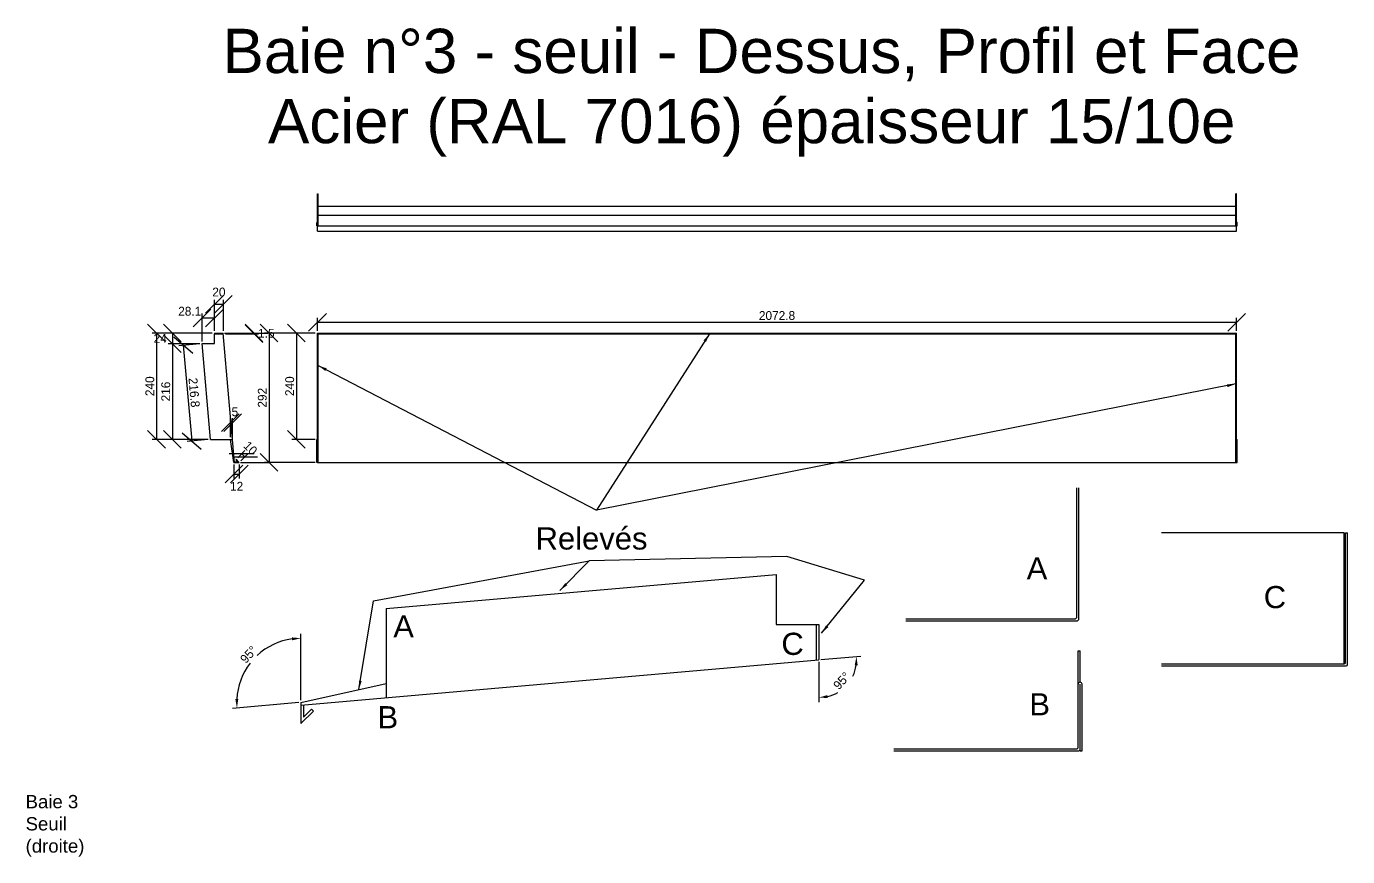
# Model space of a CAD drawing. Header units: millimetres. Extents: x -676 to 20580, y -6551 to 2520.
# Drawn here: x 2270 to 5250, y 646 to 2520 of the extents above; entities that cross this region are included whole.
import ezdxf

# ---------------------------------------------------------------- set-up
doc = ezdxf.new("R2010")
doc.units = ezdxf.units.MM
doc.layers.get('0').update_dxf_attribs({"lineweight": 25, "true_color": 0xffffff})
doc.layers.get('Defpoints').update_dxf_attribs({"true_color": 0xffffff})
doc.layers.add('0 ... Seuil ... Rectangle', color=5, linetype='Continuous', lineweight=25, true_color=0x0000ff)
doc.layers.add('0 ... Seuil ... Rectangle ... Cotes Angles', color=4, linetype='Continuous', lineweight=25, true_color=0x00ffff)
doc.styles.add('QCADDimTextStyle', font='txt')
doc.styles.add('textstyle23', font='')
doc.styles.add('textstyle25', font='')
doc.styles.add('textstyle26', font='')
doc.styles.add('textstyle27', font='')
doc.styles.add('textstyle28', font='')
doc.styles.add('textstyle29', font='')
doc.styles.add('textstyle30', font='')
doc.styles.add('textstyle31', font='')
doc.styles.add('textstyle32', font='')
doc.styles.add('textstyle33', font='')
doc.styles.get('textstyle23').set_extended_font_data('Liberation Sans')
doc.styles.get('textstyle25').set_extended_font_data('Liberation Sans')
doc.styles.get('textstyle26').set_extended_font_data('Liberation Sans')
doc.styles.get('textstyle27').set_extended_font_data('Liberation Sans')
doc.styles.get('textstyle28').set_extended_font_data('Liberation Sans')
doc.styles.get('textstyle29').set_extended_font_data('Liberation Sans')
doc.styles.get('textstyle30').set_extended_font_data('Liberation Sans')
doc.styles.get('textstyle31').set_extended_font_data('Liberation Sans')
doc.styles.get('textstyle32').set_extended_font_data('Liberation Sans')
doc.styles.get('textstyle33').set_extended_font_data('Liberation Sans')
doc.dimstyles.new('QCADDimStyle', dxfattribs={"dimtxt": 20, "dimasz": 20, "dimexe": 10, "dimexo": 5, "dimgap": 5, "dimtad": 1, "dimtoh": 1, "dimdec": 4, "dimzin": 0, "dimdsep": 46, "dimtxsty": 'QCADDimTextStyle', "dimcen": 0.09, "dimadec": 0, "dimazin": 0, "dimtfac": 1, "dimtdec": 4, "dimtofl": 0, "dimtmove": 0, "dimatfit": 3, "dimfxl": 1, "dimtolj": 1, "dimtzin": 0, "dimarcsym": 0})

# ---------------------------------------------------------------- blocks, each defined once
blk = doc.blocks.new('*D77')
at = {"layer": '0 ... Seuil ... Rectangle ... Cotes Angles', "color": 0, "lineweight": -2}
for p, q in [((2888.9, 999.3), (2888.9, 1149.1)), ((2884, 993.9), (2734.7, 980.8))]:
    blk.add_line(p, q, dxfattribs=at)
for start, end in [(97.9211, 132.8517), (142.1483, 177.0789)]:
    blk.add_arc((2888.9, 994.3), 144.8, start, end, dxfattribs=at)
at = {"layer": '0 ... Seuil ... Rectangle ... Cotes Angles', "color": 0}
for points in [[(2869.2, 1134.4), (2868.8, 1141), (2888.9, 1139.1)], [(2741, 1001.6), (2747.7, 1001.7), (2744.7, 981.7)]]:
    blk.add_solid(points, dxfattribs=at)
at = {"layer": 'Defpoints', "color": 0}
for p in [(2812.9, 1117.5), (2888.9, 994.3), (2888.9, 994.3), (3080.9, 1011.1), (2888.9, 946.3)]:
    blk.add_point(p, dxfattribs=at)
at = {"layer": '0 ... Seuil ... Rectangle ... Cotes Angles', "color": 0, "insert": (2771.1, 1102.2), "char_height": 20, "attachment_point": 5, "rotation": 47.5, "style": 'QCADDimTextStyle'}
blk.add_mtext('\\A1;95%%d', dxfattribs=at)
blk = doc.blocks.new('*D78')
at = {"layer": '0 ... Seuil ... Rectangle ... Cotes Angles', "color": 0, "lineweight": -2}
for p, q in [((4056.9, 1085.5), (4056.9, 995.1)), ((4061.9, 1090.9), (4151.9, 1098.8))]:
    blk.add_line(p, q, dxfattribs=at)
for start, end in [(334.5352, 351.5408), (283.4592, 300.4648)]:
    blk.add_arc((4056.9, 1090.5), 85.3, start, end, dxfattribs=at)
at = {"layer": '0 ... Seuil ... Rectangle ... Cotes Angles', "color": 0}
for points in [[(4144.7, 1077.8), (4138, 1078), (4141.9, 1097.9)], [(4076.4, 1010.8), (4077.2, 1004.2), (4056.9, 1005.1)]]:
    blk.add_solid(points, dxfattribs=at)
at = {"layer": 'Defpoints', "color": 0}
for p in [(4056.9, 1170.5), (4056, 1090.4), (4056.9, 1091.4), (4101.7, 1017.8), (2894.9, 988.8)]:
    blk.add_point(p, dxfattribs=at)
at = {"layer": '0 ... Seuil ... Rectangle ... Cotes Angles', "color": 0, "insert": (4108.8, 1042.9), "char_height": 20, "attachment_point": 5, "rotation": 47.5, "style": 'QCADDimTextStyle'}
blk.add_mtext('\\A1;95%%d', dxfattribs=at)
blk = doc.blocks.new('*D79')
at = {"layer": '0 ... Seuil ... Rectangle ... Cotes Angles', "color": 0, "lineweight": -2}
for p, q in [((2946.4, 1872.3), (2906.4, 1832.3)), ((2926.4, 1832.9), (2926.4, 1862.3)), ((2926.4, 1852.3), (4999.2, 1852.3)), ((4979.2, 1832.3), (5019.2, 1872.3)), ((4999.2, 1832.9), (4999.2, 1862.3))]:
    blk.add_line(p, q, dxfattribs=at)
at = {"layer": 'Defpoints', "color": 0}
for p in [(4999.2, 1852.3), (2926.4, 1827.9), (4999.2, 1827.9)]:
    blk.add_point(p, dxfattribs=at)
at = {"layer": '0 ... Seuil ... Rectangle ... Cotes Angles', "color": 0, "insert": (3962.8, 1867.3), "char_height": 20, "attachment_point": 5, "style": 'QCADDimTextStyle'}
blk.add_mtext('\\A1;2072.8', dxfattribs=at)
blk = doc.blocks.new('*D80')
at = {"layer": '0 ... Seuil ... Rectangle ... Cotes Angles', "color": 0, "lineweight": -2}
for p, q in [((2898.7, 1807.9), (2858.7, 1847.9)), ((2921.4, 1827.9), (2868.7, 1827.9)), ((2878.7, 1827.9), (2878.7, 1587.9)), ((2858.7, 1607.9), (2898.7, 1567.9)), ((2921.4, 1587.9), (2868.7, 1587.9))]:
    blk.add_line(p, q, dxfattribs=at)
at = {"layer": 'Defpoints', "color": 0}
for p in [(2926.4, 1827.9), (2878.7, 1587.9), (2926.4, 1587.9)]:
    blk.add_point(p, dxfattribs=at)
at = {"layer": '0 ... Seuil ... Rectangle ... Cotes Angles', "color": 0, "insert": (2863.7, 1707.9), "char_height": 20, "attachment_point": 5, "rotation": 90, "style": 'QCADDimTextStyle'}
blk.add_mtext('\\A1;240', dxfattribs=at)
blk = doc.blocks.new('*D81')
at = {"layer": '0 ... Seuil ... Rectangle ... Cotes Angles', "color": 0, "lineweight": -2}
for p, q in [((2837, 1807.9), (2797, 1847.9)), ((2921.4, 1827.9), (2807, 1827.9)), ((2817, 1827.9), (2817, 1535.9)), ((2797, 1555.9), (2837, 1515.9)), ((2921.4, 1535.9), (2807, 1535.9))]:
    blk.add_line(p, q, dxfattribs=at)
at = {"layer": 'Defpoints', "color": 0}
for p in [(2926.4, 1827.9), (2817, 1535.9), (2926.4, 1535.9)]:
    blk.add_point(p, dxfattribs=at)
at = {"layer": '0 ... Seuil ... Rectangle ... Cotes Angles', "color": 0, "insert": (2802, 1681.9), "char_height": 20, "attachment_point": 5, "rotation": 90, "style": 'QCADDimTextStyle'}
blk.add_mtext('\\A1;292', dxfattribs=at)
blk = doc.blocks.new('*D82')
at = {"layer": '0 ... Seuil ... Rectangle ... Cotes Angles', "color": 0, "lineweight": -2}
for p, q in [((2714, 1912.8), (2674, 1872.8)), ((2694, 1872.8), (2734, 1912.8)), ((2694, 1832.9), (2694, 1902.8)), ((2694, 1892.8), (2714, 1892.8)), ((2714, 1832.9), (2714, 1902.8))]:
    blk.add_line(p, q, dxfattribs=at)
at = {"layer": 'Defpoints', "color": 0}
for p in [(2714, 1892.8), (2694, 1827.9), (2714, 1827.9)]:
    blk.add_point(p, dxfattribs=at)
at = {"layer": '0 ... Seuil ... Rectangle ... Cotes Angles', "color": 0, "insert": (2704, 1920.3), "char_height": 20, "attachment_point": 5, "style": 'QCADDimTextStyle'}
blk.add_mtext('\\A1;20', dxfattribs=at)
blk = doc.blocks.new('*D83')
at = {"layer": '0 ... Seuil ... Rectangle ... Cotes Angles', "color": 0, "lineweight": -2}
for p, q in [((2709.9, 1605.8), (2749.9, 1645.8)), ((2755, 1645.8), (2715, 1605.8)), ((2729.9, 1592.9), (2729.9, 1635.8)), ((2735, 1592.9), (2735, 1635.8))]:
    blk.add_line(p, q, dxfattribs=at)
at = {"layer": 'Defpoints', "color": 0}
for p in [(2735, 1625.8), (2729.9, 1587.9), (2735, 1587.9)]:
    blk.add_point(p, dxfattribs=at)
at = {"layer": '0 ... Seuil ... Rectangle ... Cotes Angles', "color": 0, "insert": (2740, 1650), "char_height": 20, "attachment_point": 5, "style": 'QCADDimTextStyle'}
blk.add_mtext('\\A1;5', dxfattribs=at)
blk = doc.blocks.new('*D84')
at = {"layer": '0 ... Seuil ... Rectangle ... Cotes Angles', "color": 0, "lineweight": -2}
for p, q in [((2758, 1529.7), (2718, 1489.7)), ((2730, 1489.7), (2770, 1529.7)), ((2738, 1530.9), (2738, 1499.7)), ((2750, 1530.9), (2750, 1499.7)), ((2738, 1509.7), (2750, 1509.7))]:
    blk.add_line(p, q, dxfattribs=at)
at = {"layer": 'Defpoints', "color": 0}
for p in [(2738, 1535.9), (2750, 1535.9), (2750, 1509.7)]:
    blk.add_point(p, dxfattribs=at)
at = {"layer": '0 ... Seuil ... Rectangle ... Cotes Angles', "color": 0, "insert": (2744, 1482), "char_height": 20, "attachment_point": 5, "style": 'QCADDimTextStyle'}
blk.add_mtext('\\A1;12', dxfattribs=at)
blk = doc.blocks.new('*D85')
at = {"layer": '0 ... Seuil ... Rectangle ... Cotes Angles', "color": 0, "lineweight": -2}
for p, q in [((2783.8, 1555.6), (2727.2, 1555.6)), ((2746.5, 1546.5), (2762.6, 1562.6)), ((2753.5, 1539.5), (2769.6, 1555.6)), ((2762.6, 1548.5), (2755.5, 1555.6)), ((2734.3, 1548.5), (2790.8, 1548.5))]:
    blk.add_line(p, q, dxfattribs=at)
at = {"layer": 'Defpoints', "color": 0}
for p in [(2755.5, 1555.6), (2742.9, 1543), (2750, 1535.9)]:
    blk.add_point(p, dxfattribs=at)
at = {"layer": '0 ... Seuil ... Rectangle ... Cotes Angles', "color": 0, "insert": (2775, 1568.1), "char_height": 20, "attachment_point": 5, "rotation": 315, "style": 'QCADDimTextStyle'}
blk.add_mtext('\\A1;10', dxfattribs=at)
blk = doc.blocks.new('*D86')
at = {"layer": '0 ... Seuil ... Rectangle ... Cotes Angles', "color": 0, "lineweight": -2}
for p, q in [((2619.2, 1807.9), (2579.2, 1847.9)), ((2579.2, 1823.9), (2619.2, 1783.9)), ((2689, 1827.9), (2589.2, 1827.9)), ((2599.2, 1827.9), (2599.2, 1803.9)), ((2660.9, 1803.9), (2589.2, 1803.9))]:
    blk.add_line(p, q, dxfattribs=at)
at = {"layer": 'Defpoints', "color": 0}
for p in [(2694, 1827.9), (2599.2, 1803.9), (2665.9, 1803.9)]:
    blk.add_point(p, dxfattribs=at)
at = {"layer": '0 ... Seuil ... Rectangle ... Cotes Angles', "color": 0, "insert": (2571.7, 1815.9), "char_height": 20, "attachment_point": 5, "style": 'QCADDimTextStyle'}
blk.add_mtext('\\A1;24', dxfattribs=at)
blk = doc.blocks.new('*D87')
at = {"layer": '0 ... Seuil ... Rectangle ... Cotes Angles', "color": 0, "lineweight": -2}
for p, q in [((2685.9, 1882), (2645.9, 1842)), ((2674, 1842), (2714, 1882)), ((2665.9, 1808.9), (2665.9, 1872)), ((2665.9, 1862), (2694, 1862)), ((2694, 1832.9), (2694, 1872))]:
    blk.add_line(p, q, dxfattribs=at)
at = {"layer": 'Defpoints', "color": 0}
for p in [(2694, 1862), (2694, 1827.9), (2665.9, 1803.9)]:
    blk.add_point(p, dxfattribs=at)
at = {"layer": '0 ... Seuil ... Rectangle ... Cotes Angles', "color": 0, "insert": (2638.2, 1877), "char_height": 20, "attachment_point": 5, "style": 'QCADDimTextStyle'}
blk.add_mtext('\\A1;28.1', dxfattribs=at)
blk = doc.blocks.new('*D88')
at = {"layer": '0 ... Seuil ... Rectangle ... Cotes Angles', "color": 0, "lineweight": -2}
for p, q in [((2619.2, 1783.9), (2579.2, 1823.9)), ((2660.9, 1803.9), (2589.2, 1803.9)), ((2599.2, 1803.9), (2599.2, 1587.9)), ((2579.2, 1607.9), (2619.2, 1567.9)), ((2679.8, 1587.9), (2589.2, 1587.9))]:
    blk.add_line(p, q, dxfattribs=at)
at = {"layer": 'Defpoints', "color": 0}
for p in [(2665.9, 1803.9), (2599.2, 1587.9), (2684.8, 1587.9)]:
    blk.add_point(p, dxfattribs=at)
at = {"layer": '0 ... Seuil ... Rectangle ... Cotes Angles', "color": 0, "insert": (2584.2, 1695.9), "char_height": 20, "attachment_point": 5, "rotation": 90, "style": 'QCADDimTextStyle'}
blk.add_mtext('\\A1;216', dxfattribs=at)
blk = doc.blocks.new('*D89')
at = {"layer": '0 ... Seuil ... Rectangle ... Cotes Angles', "color": 0, "lineweight": -2}
for p, q in [((2583.3, 1807.9), (2543.3, 1847.9)), ((2689, 1827.9), (2553.3, 1827.9)), ((2563.3, 1827.9), (2563.3, 1587.9)), ((2543.3, 1607.9), (2583.3, 1567.9)), ((2679.8, 1587.9), (2553.3, 1587.9))]:
    blk.add_line(p, q, dxfattribs=at)
at = {"layer": 'Defpoints', "color": 0}
for p in [(2694, 1827.9), (2563.3, 1587.9), (2684.8, 1587.9)]:
    blk.add_point(p, dxfattribs=at)
at = {"layer": '0 ... Seuil ... Rectangle ... Cotes Angles', "color": 0, "insert": (2548.3, 1707.9), "char_height": 20, "attachment_point": 5, "rotation": 90, "style": 'QCADDimTextStyle'}
blk.add_mtext('\\A1;240', dxfattribs=at)
blk = doc.blocks.new('*D90')
at = {"layer": '0 ... Seuil ... Rectangle ... Cotes Angles', "color": 0, "lineweight": -2}
for p, q in [((2645.4, 1782.1), (2602, 1818.4)), ((2660.9, 1803.5), (2613.7, 1799.4)), ((2623.7, 1800.3), (2642.6, 1584.3)), ((2620.9, 1602.4), (2664.3, 1566.1)), ((2679.8, 1587.5), (2632.6, 1583.4))]:
    blk.add_line(p, q, dxfattribs=at)
at = {"layer": 'Defpoints', "color": 0}
for p in [(2665.9, 1803.9), (2642.6, 1584.3), (2684.8, 1587.9)]:
    blk.add_point(p, dxfattribs=at)
at = {"layer": '0 ... Seuil ... Rectangle ... Cotes Angles', "color": 0, "insert": (2648.1, 1693.6), "char_height": 20, "attachment_point": 5, "rotation": 275, "style": 'QCADDimTextStyle'}
blk.add_mtext('\\A1;216.8', dxfattribs=at)
blk = doc.blocks.new('*D91')
at = {"layer": '0 ... Seuil ... Rectangle ... Cotes Angles', "color": 0, "lineweight": -2}
for p, q in [((2763.4, 1847.9), (2803.4, 1807.9)), ((2719, 1827.9), (2793.4, 1827.9)), ((2719, 1826.4), (2793.4, 1826.4)), ((2803.4, 1806.4), (2763.4, 1846.4))]:
    blk.add_line(p, q, dxfattribs=at)
at = {"layer": 'Defpoints', "color": 0}
for p in [(2714, 1827.9), (2714, 1826.4), (2783.4, 1826.4)]:
    blk.add_point(p, dxfattribs=at)
at = {"layer": '0 ... Seuil ... Rectangle ... Cotes Angles', "color": 0, "insert": (2810.9, 1827.2), "char_height": 20, "attachment_point": 5, "style": 'QCADDimTextStyle'}
blk.add_mtext('\\A1;1.5', dxfattribs=at)

msp = doc.modelspace()

# ---------------------------------------------------------------- linework, layer by layer
at = {"layer": '0 ... Seuil ... Rectangle'}
for p, q in [((2926.38, 2071.16), (2926.38, 2142.29)), ((2926.38, 2142.29), (2927.88, 2142.29)), ((2927.88, 2070.16), (2927.88, 2142.29)), ((4997.68, 2070.16), (4997.68, 2142.29)), ((4999.18, 2142.29), (4997.68, 2142.29)), ((4999.18, 2071.16), (4999.18, 2142.29)), ((2927.88, 2114.2), (4997.68, 2114.2)), ((2927.88, 2094.2), (4997.68, 2094.2)), ((2924.88, 2070.16), (2924.88, 2076.87)), ((2926.38, 2070.16), (2924.88, 2070.16)), ((2925.88, 2077.87), (2926.38, 2077.87)), ((2926.38, 2077.87), (2926.88, 2077.87)), ((2926.38, 2058.16), (2926.38, 2071.16)), ((2926.38, 2058.16), (4999.18, 2058.16)), ((2927.38, 2070.16), (4998.18, 2070.16)), ((2927.88, 2070.16), (2927.88, 2076.87)), ((4997.68, 2070.16), (4997.68, 2076.87)), ((4998.68, 2077.87), (4999.18, 2077.87)), ((4999.68, 2077.87), (4999.18, 2077.87)), ((4999.18, 2058.16), (4999.18, 2071.16)), ((4999.18, 2070.16), (5000.68, 2070.16)), ((5000.68, 2070.16), (5000.68, 2076.87)), ((2693.96, 1827.94), (2713.96, 1827.94)), ((2693.96, 1827.94), (2693.96, 1826.44)), ((2693.96, 1826.44), (2713.96, 1826.44)), ((2693.96, 1803.94), (2693.96, 1826.44)), ((2739.51, 1535.94), (2713.96, 1827.94)), ((2926.38, 1827.94), (4999.18, 1827.94)), ((2926.38, 1535.94), (2926.38, 1827.94)), ((2926.38, 1826.44), (4999.18, 1826.44)), ((2927.88, 1535.94), (2927.88, 1826.44)), ((4997.68, 1535.94), (4997.68, 1826.44)), ((4999.18, 1535.94), (4999.18, 1827.94)), ((2665.87, 1803.94), (2693.96, 1803.94)), ((2684.77, 1587.94), (2665.87, 1803.94)), ((2684.77, 1587.94), (2734.96, 1587.94)), ((2738, 1535.94), (2729.94, 1587.94)), ((2924.88, 1535.94), (2924.88, 1587.94)), ((2924.88, 1587.94), (2927.88, 1587.94)), ((2924.88, 1587.94), (2925.58, 1587.94)), ((4997.68, 1587.94), (5000.68, 1587.94)), ((5000.68, 1535.94), (5000.68, 1587.94)), ((2738, 1535.94), (2750, 1535.94)), ((2739.38, 1537.44), (2746.38, 1537.44)), ((2742.93, 1543.01), (2741.87, 1541.95)), ((2741.87, 1541.95), (2746.38, 1537.44)), ((2742.93, 1543.01), (2750, 1535.94)), ((2926.38, 1535.94), (2924.88, 1535.94)), ((2926.38, 1535.94), (4999.18, 1535.94)), ((4999.18, 1535.94), (5000.68, 1535.94)), ((4638.66, 1186.22), (4638.66, 1478.72)), ((4643.16, 1181.72), (4643.16, 1478.72)), ((5242.14, 1377.06), (4829.64, 1377.06)), ((5242.14, 1081.56), (5242.14, 1377.06)), ((5245.14, 1084.56), (5245.14, 1377.06)), ((5245.14, 1377.06), (5249.64, 1377.06)), ((5249.64, 1080.06), (5249.64, 1377.06)), ((3080.94, 1205.84), (3960.94, 1282.83)), ((3960.94, 1282.83), (3960.94, 1170.47)), ((3080.94, 1205.84), (3080.94, 1005.08)), ((3960.94, 1170.47), (4056.94, 1170.47)), ((4050.94, 1170.47), (4050.94, 1089.94)), ((4056.94, 1170.47), (4056.94, 1091.38)), ((4253.16, 1183.22), (4635.66, 1183.22)), ((4253.16, 1178.72), (4640.16, 1178.72)), ((4641.82, 1035.33), (4641.82, 1110.75)), ((4641.82, 1110.75), (4646.32, 1110.75)), ((4646.32, 1039.83), (4646.32, 1110.75)), ((2888.94, 988.28), (4056.03, 1090.39)), ((4829.64, 1081.56), (5242.14, 1081.56)), ((4829.64, 1077.06), (5246.64, 1077.06)), ((2888.94, 994.3), (3080.94, 1037.2)), ((4641.82, 892.83), (4641.82, 1035.33)), ((4646.32, 885.33), (4646.32, 1035.33)), ((4650.82, 885.33), (4650.82, 1035.33)), ((2888.94, 994.3), (2888.94, 946.3)), ((2894.94, 988.8), (2894.94, 960.79)), ((2917.22, 974.59), (2888.94, 946.3)), ((2912.98, 978.83), (2894.94, 960.79)), ((2912.98, 978.83), (2917.22, 974.59)), ((4226.32, 889.83), (4638.82, 889.83)), ((4226.32, 885.33), (4643.32, 885.33)), ((4646.32, 885.33), (4650.82, 885.33))]:
    msp.add_line(p, q, dxfattribs=at)
for centre, radius, start, end in [((2925.88, 2076.87), 1, 90, 180), ((2927.38, 2071.16), 1, 180, 270), ((2926.88, 2076.87), 1, 0, 90), ((4998.68, 2076.87), 1, 90, 180), ((4998.18, 2071.16), 1, 270, 0), ((4999.68, 2076.87), 1, 0, 90), ((4635.66, 1186.22), 3, 270, 0), ((4640.16, 1181.72), 3, 270, 0), ((4055.94, 1091.38), 1, 275, 0), ((5242.14, 1084.56), 3, 270, 0), ((5246.64, 1080.06), 3, 270, 0), ((4646.32, 1035.33), 4.5, 0, 180), ((4638.82, 892.83), 3, 270, 0), ((4643.32, 888.33), 3, 270, 0)]:
    msp.add_arc(centre, radius, start, end, dxfattribs=at)
at = {"layer": '0 ... Seuil ... Rectangle ... Cotes Angles'}
for p, q in [((2716.46, 1827.94), (2814.55, 1827.94)), ((2752.5, 1535.94), (2819.55, 1535.94))]:
    msp.add_line(p, q, dxfattribs=at)

# ---------------------------------------------------------------- texts
at = {"insert": (2267.96, 785.31), "char_height": 30, "attachment_point": 1, "style": 'textstyle23'}
msp.add_mtext('Baie 3\\PSeuil\\P(droite)', dxfattribs=at)
at = {"layer": '0 ... Seuil ... Rectangle ... Cotes Angles', "attachment_point": 1}
for s, insert, char_height, style in [('Baie n%%d3 - seuil - Dessus, Profil et Face', (2712.12, 2514.67), 100, 'textstyle33'), ('Acier (RAL 7016) épaisseur 15/10e', (2814.75, 2356.46), 100, 'textstyle32'), ('Relevés', (3418.26, 1389.28), 50, 'textstyle25'), ('A', (4525.86, 1322.02), 50, 'textstyle31'), ('C', (5060.56, 1256.96), 50, 'textstyle30'), ('A', (3097.29, 1190.81), 50, 'textstyle26'), ('C', (3972.65, 1151.48), 50, 'textstyle29'), ('B', (4531.96, 1015.02), 50, 'textstyle28'), ('B', (3061.71, 985.81), 50, 'textstyle27')]:
    msp.add_mtext(s, dxfattribs=dict(at, insert=insert, char_height=char_height, style=style))

# ---------------------------------------------------------------- dimensions: what is measured, and where the dimension line sits
at = {"layer": '0 ... Seuil ... Rectangle ... Cotes Angles'}
for p1, p2, distance, picture, middle in [((2693.96, 1827.94), (2713.96, 1827.94), 64.91, '*D82', (2703.96, 1920.35)), ((2926.38, 1827.94), (4999.18, 1827.94), 24.33, '*D79', (3962.78, 1867.28)), ((2926.38, 1827.94), (2926.38, 1535.94), -109.33, '*D81', (2802.05, 1681.94)), ((2926.38, 1827.94), (2926.38, 1587.94), -47.67, '*D80', (2863.7, 1707.94)), ((2665.87, 1803.94), (2684.77, 1587.94), -42.33, '*D90', (2648.09, 1693.56))]:
    dim = msp.add_aligned_dim(p1=p1, p2=p2, distance=distance, dimstyle='QCADDimStyle', override={"dimtxt": 20, "dimasz": 20, "dimexe": 10, "dimexo": 5, "dimgap": 5, "dimdec": 1, "dimzin": 8, "dimtsz": 20, "dimclrd": 0, "dimclre": 0, "dimclrt": 0, "dimazin": 2, "dimtmove": 2}, dxfattribs=at)
    dim.commit()
    dim.dimension.update_dxf_attribs({"geometry": picture, "text_midpoint": middle})
dim = msp.add_linear_dim(base=(2693.96, 1862.02), p1=(2665.87, 1803.94), p2=(2693.96, 1827.94), dimstyle='QCADDimStyle', override={"dimtxt": 20, "dimasz": 20, "dimexe": 10, "dimexo": 5, "dimgap": 5, "dimdec": 1, "dimzin": 8, "dimtsz": 20, "dimclrd": 0, "dimclre": 0, "dimclrt": 0, "dimazin": 2, "dimtmove": 2}, dxfattribs=at)
dim.commit()
dim.dimension.update_dxf_attribs({"geometry": '*D87', "text_midpoint": (2638.19, 1877.02), "dimtype": 160})
for base, p1, p2, picture, middle in [((2563.32, 1587.94), (2693.96, 1827.94), (2684.77, 1587.94), '*D89', (2548.32, 1707.94)), ((2599.25, 1803.94), (2693.96, 1827.94), (2665.87, 1803.94), '*D86', (2571.75, 1815.94)), ((2783.37, 1826.44), (2713.96, 1827.94), (2713.96, 1826.44), '*D91', (2810.87, 1827.19)), ((2599.25, 1587.94), (2665.87, 1803.94), (2684.77, 1587.94), '*D88', (2584.25, 1695.94))]:
    dim = msp.add_linear_dim(base=base, p1=p1, p2=p2, angle=90, dimstyle='QCADDimStyle', override={"dimtxt": 20, "dimasz": 20, "dimexe": 10, "dimexo": 5, "dimgap": 5, "dimdec": 1, "dimzin": 8, "dimtsz": 20, "dimclrd": 0, "dimclre": 0, "dimclrt": 0, "dimazin": 2, "dimtmove": 2}, dxfattribs=at)
    dim.commit()
    dim.dimension.update_dxf_attribs({"geometry": picture, "text_midpoint": middle})
for base, p1, p2, angle, picture, middle in [((2734.96, 1625.84), (2729.94, 1587.94), (2734.96, 1587.94), 0, '*D83', (2740, 1650)), ((2755.49, 1555.57), (2750, 1535.94), (2742.93, 1543.01), 135, '*D85', (2775.01, 1568.05)), ((2750, 1509.69), (2738, 1535.94), (2750, 1535.94), 360, '*D84', (2744, 1482.02))]:
    dim = msp.add_linear_dim(base=base, p1=p1, p2=p2, angle=angle, dimstyle='QCADDimStyle', override={"dimtxt": 20, "dimasz": 20, "dimexe": 10, "dimexo": 5, "dimgap": 5, "dimdec": 1, "dimzin": 8, "dimtsz": 20, "dimclrd": 0, "dimclre": 0, "dimclrt": 0, "dimazin": 2, "dimtmove": 2}, dxfattribs=at)
    dim.commit()
    dim.dimension.update_dxf_attribs({"geometry": picture, "text_midpoint": middle, "dimtype": 161})
for base, line1, line2, picture, middle in [((4101.74, 1017.84), ((2894.94, 988.8), (4056.03, 1090.39)), ((4056.94, 1091.38), (4056.94, 1170.47)), '*D78', (4108.8, 1042.95)), ((2812.93, 1117.53), ((3080.94, 1011.1), (2888.94, 994.3)), ((2888.94, 994.3), (2888.94, 946.3)), '*D77', (2771.14, 1102.25))]:
    dim = msp.add_angular_dim_2l(base=base, line1=line1, line2=line2, dimstyle='QCADDimStyle', override={"dimtxt": 20, "dimasz": 20, "dimexe": 10, "dimexo": 5, "dimgap": 5, "dimdec": 1, "dimzin": 8, "dimtsz": 20, "dimclrd": 0, "dimclre": 0, "dimclrt": 0, "dimazin": 2, "dimtmove": 2}, dxfattribs=at)
    dim.commit()
    dim.dimension.update_dxf_attribs({"geometry": picture, "text_midpoint": middle, "dimtype": 162})

# ---------------------------------------------------------------- leaders
for points in [[(3810.75, 1826.44), (3555.36, 1427.8)], [(2927.88, 1754.58), (3555.36, 1427.8)], [(4997.68, 1712.99), (3555.36, 1427.8)], [(3019.63, 1023.5), (3052.82, 1223.88), (3538.93, 1313.81)], [(3473.28, 1246.97), (3538.93, 1313.81)], [(4063.27, 1150.69), (4160.22, 1269.84), (3984.89, 1323.75), (3538.93, 1313.81)]]:
    msp.add_leader(points, dimstyle='QCADDimStyle', dxfattribs=at)

doc.saveas('drawing.dxf')
